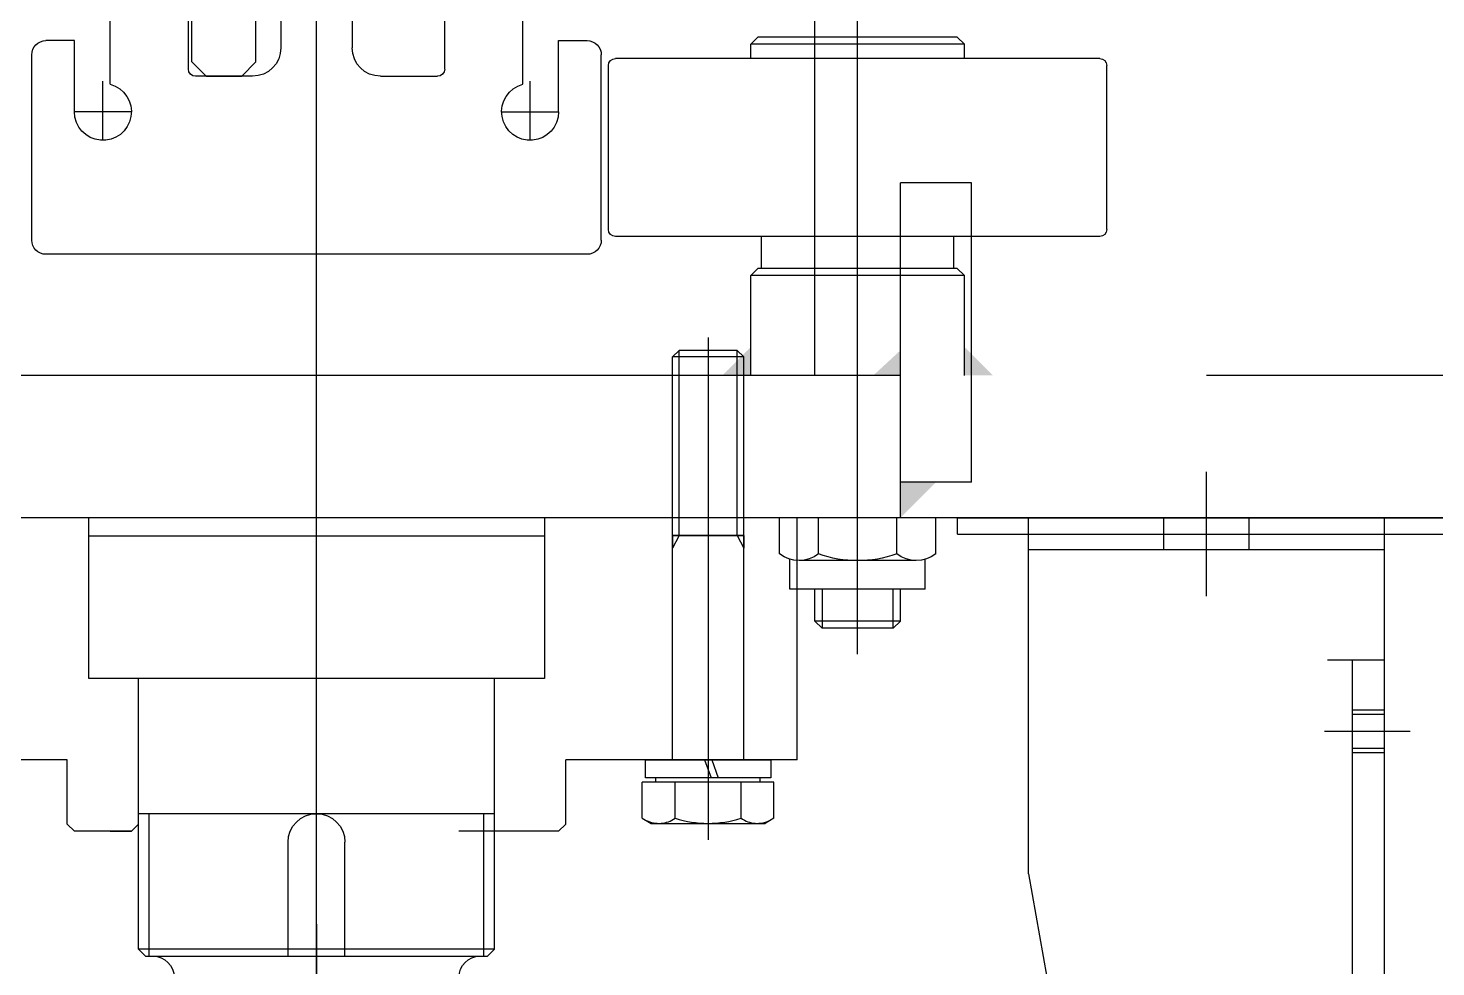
# Model space of a CAD drawing. Header units: millimetres. Extents: x 5349504 to 6791112, y -2212455 to -2153443.
# Drawn here: x 6345096.9 to 6345294.6, y -2190263.7 to -2190131.9 of the extents above; entities that cross this region are included whole.
import ezdxf

# ---------------------------------------------------------------- set-up
doc = ezdxf.new("R2010")
doc.units = ezdxf.units.MM
doc.header["$LTSCALE"] = 400
doc.linetypes.add('PHANTOM', pattern=[63.5, 31.75, -6.35, 6.35, -6.35, 6.35, -6.35])
doc.layers.get('0').update_dxf_attribs({"lineweight": 9})
doc.layers.add('EQUIP', color=8, linetype='Continuous')
doc.layers.add('GRND', color=8, linetype='Continuous')

# ---------------------------------------------------------------- blocks, each defined once
blk = doc.blocks.new('A$C3E371383')
at = {"layer": 'EQUIP'}
for p, q in [((2, 244.06), (78, 244.06)), ((2, 244.06), (78, 244.06)), ((0, 242.06), (0, 216.06)), ((0, 242.06), (0, 216.06)), ((80, 242.06), (80, 216.06)), ((80, 242.06), (80, 216.06)), ((10, 228.06), (10, 219.77)), ((70, 228.06), (70, 219.77)), ((6, 224.06), (6, 214.06)), ((14, 224.06), (6, 224.06)), ((66, 224.06), (74, 224.06)), ((74, 224.06), (74, 214.06)), ((11, 220.19), (11, 208.06)), ((69, 220.19), (69, 208.06)), ((11, 219.17), (11, 208.06)), ((22, 218.06), (22, 207.56)), ((22, 218.06), (22, 207.56)), ((31, 219.06), (23, 219.06)), ((31, 219.06), (23, 219.06)), ((49, 219.06), (57, 219.06)), ((49, 219.06), (57, 219.06)), ((58, 218.06), (58, 207.56)), ((58, 218.06), (58, 207.56)), ((58, 218.06), (58, 207.56)), ((69, 219.17), (69, 208.06)), ((5, 214.06), (2, 214.06)), ((5.2, 214.06), (2, 214.06)), ((5, 214.06), (2, 214.06)), ((6, 214.06), (2, 214.06)), ((35, 215.06), (35, 33.06)), ((35, 215.06), (35, 33.06)), ((45, 215.06), (45, 33.06)), ((45, 215.06), (45, 33.06)), ((74, 214.06), (78, 214.06)), ((75, 214.06), (78, 214.06)), ((21.5, 207.06), (12, 207.06)), ((58.5, 207.06), (68, 207.06)), ((11, 27.94), (11, 46.06)), ((21.5, 47.06), (12, 47.06)), ((22, 30.06), (22, 46.56)), ((58, 30.06), (58, 46.56)), ((58, 30.06), (58, 46.56)), ((58.5, 47.06), (68, 47.06)), ((69, 27.94), (69, 46.06)), ((22, 30.06), (22, 43.56)), ((58, 30.06), (58, 43.56)), ((11, 28.96), (11, 40.06)), ((69, 28.96), (69, 40.06)), ((6, 34.06), (2, 34.06)), ((6, 24.06), (6, 34.06)), ((74, 34.06), (78, 34.06)), ((74, 24.06), (74, 34.06)), ((0, 6.06), (0, 32.06)), ((0, 6.06), (0, 32.06)), ((80, 6.06), (80, 32.06)), ((80, 6.06), (80, 32.06)), ((10, 20.06), (10, 28.36)), ((31, 29.06), (23, 29.06)), ((31, 29.06), (23, 29.06)), ((49, 29.06), (57, 29.06)), ((49, 29.06), (57, 29.06)), ((70, 20.06), (70, 28.36)), ((14, 24.06), (6, 24.06)), ((66, 24.06), (74, 24.06)), ((2, 4.06), (78, 4.06)), ((2, 4.06), (78, 4.06))]:
    blk.add_line(p, q, dxfattribs=at)
for centre, radius, start, end in [((2, 242.06), 2, 90, 180), ((2, 242.06), 2, 90, 180), ((78, 242.06), 2, 0, 90), ((78, 242.06), 2, 0, 90), ((10, 224.06), 4, 284.4775, 180), ((70, 224.06), 4, 0, 255.5225), ((23, 218.06), 1, 90, 180), ((23, 218.06), 1, 90, 180), ((31, 215.06), 4, 0, 90), ((31, 215.06), 4, 0, 90), ((49, 215.06), 4, 90, 180), ((49, 215.06), 4, 90, 180), ((57, 218.06), 1, 0, 90), ((57, 218.06), 1, 0, 90), ((57, 218.06), 1, 0, 90), ((57, 218.06), 1, 0, 90), ((2, 216.06), 2, 180, 270), ((2, 216.06), 2, 180, 270), ((78, 216.06), 2, 270, 0), ((78, 216.06), 2, 270, 0), ((78, 216.06), 2, 270, 0), ((78, 216.06), 2, 270, 0), ((12, 208.06), 1, 180, 270), ((68, 208.06), 1, 270, 0), ((21.5, 207.56), 0.5, 270, 0), ((21.5, 207.56), 0.5, 270, 0), ((58.5, 207.56), 0.5, 180, 270), ((58.5, 207.56), 0.5, 180, 270), ((58.5, 207.56), 0.5, 180, 270), ((12, 46.06), 1, 90, 180), ((21.5, 46.56), 0.5, 0, 90), ((58.5, 46.56), 0.5, 90, 180), ((68, 46.06), 1, 0, 90), ((2, 32.06), 2, 90, 180), ((2, 32.06), 2, 90, 180), ((78, 32.06), 2, 0, 90), ((78, 32.06), 2, 0, 90), ((31, 33.06), 4, 270, 0), ((31, 33.06), 4, 270, 0), ((49, 33.06), 4, 180, 270), ((49, 33.06), 4, 180, 270), ((23, 30.06), 1, 180, 270), ((23, 30.06), 1, 180, 270), ((57, 30.06), 1, 270, 0), ((57, 30.06), 1, 270, 0), ((10, 24.06), 4, 180, 75.5225), ((70, 24.06), 4, 104.4775, 0), ((2, 6.06), 2, 180, 270), ((2, 6.06), 2, 180, 270), ((78, 6.06), 2, 270, 0), ((78, 6.06), 2, 270, 0)]:
    blk.add_arc(centre, radius, start, end, dxfattribs=at)
blk = doc.blocks.new('A$C02632C7B')
at = {"layer": 'EQUIP', "color": 7, "linetype": 'Continuous', "extrusion": (0, 0, -1), "xscale": -1, "zscale": -1}
blk.add_blockref('A$C3E371383', (-140, 65.57), dxfattribs=at)
blk = doc.blocks.new('A$C5CA50DE0')
at = {"layer": 'EQUIP'}
for p, q in [((32.5, 55), (32.5, 0)), ((52.5, 43.5), (12.5, 43.5)), ((52.5, 11.5), (12.5, 11.5))]:
    blk.add_line(p, q, dxfattribs=at)
blk.add_lwpolyline([(65, 47.5), (65, 42.5), (57.5, 42.5), (57.5, 9.5), (56.96, 7.5), (8.04, 7.5), (7.5, 9.5), (7.5, 42.5), (0, 42.5), (0, 47.5)], close=True, dxfattribs=at)
blk.add_lwpolyline([(11.79, 7.5), (12.5, 11.5), (12.5, 43.5), (11.79, 47.5, -0.002444)], format="xyb", dxfattribs=at)
blk.add_lwpolyline([(53.21, 47.5), (52.5, 43.5), (52.5, 11.5), (53.21, 7.5)], dxfattribs=at)
blk = doc.blocks.new('A$C21BF3C04')
at = {"layer": 'EQUIP'}
for p, q in [((25, 65), (25, 0)), ((45, 54.5), (5, 54.5)), ((45, 10.5), (5, 10.5))]:
    blk.add_line(p, q, dxfattribs=at)
blk.add_lwpolyline([(50, 57.5), (50, 10.5), (49.2, 7.5), (0.8, 7.5), (0, 10.5), (0, 57.5)], close=True, dxfattribs=at)
blk.add_lwpolyline([(4.47, 7.5), (5, 10.5), (5, 54.5), (4.47, 57.5, 47)], format="xyb", dxfattribs=at)
blk.add_lwpolyline([(45.53, 57.5), (45, 54.5), (45, 10.5), (45.53, 7.5)], dxfattribs=at)
blk = doc.blocks.new('A$C75BE7ED2')
at = {"layer": 'EQUIP', "ltscale": 0.5}
h = blk.add_hatch(dxfattribs=at)
h.set_pattern_fill('ANSI32', color=256, scale=0.3)
h.set_pattern_definition([(45, (4479.571, 3938.552), (-2.0205576, 2.0205576), []), (45, (4480.918, 3938.552), (-2.0205576, 2.0205576), [])])
h.paths.add_polyline_path([(17.5, 54.5), (16.97, 57.5), (13.3, 57.5), (12.5, 54.5), (12.5, 7.5), (16.97, 7.5), (17.5, 10.5)])
h.paths.add_polyline_path([(62.5, 54.5), (61.7, 57.5), (58.03, 57.5), (57.5, 54.5), (57.5, 10.5), (58.03, 7.5), (62.5, 7.5)])
h.paths.add_polyline_path([(57.5, 112.5), (57.5, 82.5), (58.21, 78.5), (61.96, 78.5), (62.5, 80.5), (62.5, 112.5)])
h.paths.add_polyline_path([(70, 117.5), (58.03, 117.5), (57.5, 114.5), (57.5, 113.5), (62.5, 113.5), (62.5, 113.5), (70, 113.5)])
h.paths.add_polyline_path([(62.5, 113.5), (57.5, 113.5), (57.5, 112.5), (62.5, 112.5)])
h.paths.add_polyline_path([(16.97, 117.5), (5, 117.5), (5, 113.5), (12.5, 113.5), (17.5, 113.5), (17.5, 114.5)])
h.paths.add_polyline_path([(17.5, 113.5), (12.5, 113.5), (12.5, 112.5), (12.5, 112.5), (17.5, 112.5)])
h.paths.add_polyline_path([(17.5, 112.5), (12.5, 112.5), (12.5, 80.5), (13.04, 78.5), (16.79, 78.5), (17.5, 82.5)])
at = {"layer": 'EQUIP'}
for p, q in [((37.5, 122.5), (37.5, 2.5)), ((0, 117.5), (37.5, 117.5)), ((0, 7.5), (0, 117.5)), ((4.5, 117.5), (4.5, 113.5)), ((37.5, 117.5), (75, 117.5)), ((70.5, 113.5), (70.5, 117.5)), ((75, 7.5), (75, 117.5)), ((4.5, 113.5), (37.5, 113.5)), ((11.5, 113.5), (12.5, 112.5)), ((37.5, 113.5), (70.5, 113.5)), ((62.5, 112.5), (63.5, 113.5)), ((12.5, 112.5), (37.5, 112.5)), ((37.5, 112.5), (62.5, 112.5)), ((0, 7.5), (37.5, 7.5)), ((37.5, 7.5), (75, 7.5))]:
    blk.add_line(p, q, dxfattribs=at)
at = {"layer": 'EQUIP', "color": 5, "ltscale": 0.3}
for p, q in [((12.5, 112.5), (12.5, 7.5)), ((62.5, 7.5), (62.5, 112.5))]:
    blk.add_line(p, q, dxfattribs=at)
at = {"layer": 'EQUIP'}
blk.add_blockref('A$C5CA50DE0', (5, 71), dxfattribs=at)
at = {"layer": 'EQUIP', "rotation": 180}
blk.add_blockref('A$C21BF3C04', (62.5, 65), dxfattribs=at)
blk = doc.blocks.new('HEX BOLT_M10x1.5px65L_s')
at = {"color": 1, "linetype": 'PHANTOM', "ltscale": 0.05}
blk.add_line((0, 59.3), (0, -11.21), dxfattribs=at)
at = {"layer": 'EQUIP', "color": 8, "linetype": 'PHANTOM'}
for p, q in [((-5, 56.58), (-4.08, 57.5)), ((-4.08, 31.5), (-4.08, 57.5)), ((4.08, 57.5), (-4.08, 57.5)), ((4.08, 31.5), (4.08, 57.5)), ((4.08, 57.5), (5, 56.58)), ((-5, 0), (-5, 56.58)), ((5, 56.58), (-5, 56.58)), ((5, 0), (5, 56.58)), ((5, 31.5), (-5, 31.5)), ((-5, 31.5), (5, 31.5)), ((-4.08, 31.5), (-5, 29.76)), ((-5, 31.5), (-5, 29.76)), ((4.08, 31.5), (5, 29.76)), ((5, 31.5), (5, 29.76)), ((-0.5, 0), (0.41, -2.5)), ((0.5, 0), (1.41, -2.5)), ((-7.32, -3.1), (-9.24, -3.1)), ((-9.24, -8.18), (-9.24, -3.1)), ((-7.32, -3.1), (-7.32, -2.5)), ((7.31, -3.1), (-7.32, -3.1)), ((-4.62, -8.18), (-4.62, -3.1)), ((4.62, -8.18), (4.62, -3.1)), ((7.31, -3.1), (7.31, -2.5)), ((9.24, -3.1), (7.31, -3.1)), ((9.24, -8.18), (9.24, -3.1)), ((-9.24, -8.18), (-8, -8.9)), ((-8, -8.9), (8, -8.9)), ((9.24, -8.18), (8, -8.9))]:
    blk.add_line(p, q, dxfattribs=at)
blk.add_lwpolyline([(-8.8, 0), (8.8, 0), (8.8, -2.5), (-8.8, -2.5)], close=True, dxfattribs=at)
for centre, radius, start, end in [((-6.93, -4.82), 4.08, 244.4469, 304.4469), ((0, 6.37), 15.27, 252.3875, 287.6125), ((6.93, -4.82), 4.08, 235.5531, 295.5531)]:
    blk.add_arc(centre, radius, start, end, dxfattribs=at)
blk = doc.blocks.new('A$C002E1436')
for p, q in [((398.85, 230), (401.15, 230)), ((398.85, -20), (398.85, 230)), ((401.15, -20.3), (401.15, 230)), ((318.85, -20), (398.85, -20)), ((318.85, -22.3), (318.85, -20)), ((318.85, -22.3), (399.15, -22.3))]:
    blk.add_line(p, q)
blk.add_arc((399.15, -20.3), 2, 270, 0)
blk = doc.blocks.new('BL-EQ-SECT_1_20230313')
at = {"layer": 'EQUIP'}
for p, q in [((24682.74, 8478.04), (24682.74, 11555.25)), ((24691.24, 11039.6), (24691.24, 11225.6)), ((24700.24, 11039.6), (24700.24, 11225.6)), ((24612.74, 10995.59), (24612.74, 11222.11)), ((24606.74, 10956.46), (24606.74, 11051.39)), ((24591.74, 11042.08), (24592.74, 11043.08)), ((24620.74, 11043.08), (24621.74, 11042.08)), ((24591.74, 11040.08), (24591.74, 11042.08)), ((24591.74, 11042.08), (24621.74, 11042.08)), ((24621.74, 11040.08), (24621.74, 11042.08)), ((24693.24, 11037.6), (24691.24, 11039.6)), ((24698.24, 11037.6), (24700.24, 11039.6)), ((24698.24, 11037.6), (24693.24, 11037.6)), ((24590.74, 11022.6), (24600.74, 11022.6)), ((24590.74, 10980.59), (24590.74, 11022.6)), ((24600.74, 10975.59), (24600.74, 11022.6)), ((24593.24, 11010.59), (24593.24, 11015.08)), ((24620.24, 11010.59), (24620.24, 11015.08)), ((24591.74, 11009.59), (24592.74, 11010.59)), ((24592.74, 11010.59), (24620.74, 11010.59)), ((24621.74, 11009.59), (24620.74, 11010.59)), ((24591.74, 10995.59), (24591.74, 11009.59)), ((24591.74, 11009.59), (24621.74, 11009.59)), ((24621.74, 10995.59), (24621.74, 11009.59)), ((24512.74, 10995.59), (24557.74, 10995.59)), ((24600.74, 10995.59), (24792.74, 10995.59)), ((24557.74, 10964.61), (24557.74, 10982.03)), ((24590.74, 10980.59), (24600.74, 10980.59)), ((24512.74, 10975.59), (24807.74, 10975.59)), ((24532.74, 10715.59), (24532.74, 10975.59)), ((24551.74, 10971.09), (24551.74, 10975.59)), ((24563.74, 10971.09), (24563.74, 10975.59)), ((24582.74, 10925.59), (24582.74, 10975.59)), ((24595.77, 10970.52), (24595.77, 10975.59)), ((24601.25, 10970.52), (24601.25, 10975.59)), ((24612.22, 10970.52), (24612.22, 10975.59)), ((24615.24, 10941.59), (24615.24, 10975.59)), ((24617.71, 10970.52), (24617.71, 10975.59)), ((24714.74, 10953.04), (24714.74, 10975.59)), ((24532.74, 10971.09), (24582.74, 10971.09)), ((24597.24, 10965.58), (24597.24, 10969.76)), ((24598.51, 10969.58), (24614.97, 10969.58)), ((24616.24, 10965.58), (24616.24, 10969.76)), ((24597.24, 10965.58), (24616.24, 10965.58)), ((24600.74, 10961.08), (24600.74, 10965.58)), ((24601.74, 10960.08), (24601.74, 10965.58)), ((24611.67, 10960.08), (24611.67, 10965.58)), ((24612.74, 10961.08), (24612.74, 10965.58)), ((24600.74, 10961.08), (24601.74, 10960.08)), ((24600.74, 10961.08), (24612.74, 10961.08)), ((24612.74, 10961.08), (24611.74, 10960.08)), ((24601.74, 10960.08), (24611.74, 10960.08)), ((24532.74, 10955.59), (24540.74, 10955.59)), ((24537.24, 10715.59), (24537.24, 10955.59)), ((24714.74, 10956.04), (24714.74, 10956.04)), ((24657.74, 10915.04), (24657.74, 10953.04)), ((24707.74, 10915.04), (24707.74, 10953.04)), ((24532.74, 10948.59), (24537.24, 10948.59)), ((24532.74, 10947.99), (24537.24, 10947.99)), ((24529.12, 10945.59), (24541.16, 10945.59)), ((24532.74, 10943.19), (24537.24, 10943.19)), ((24532.74, 10942.59), (24537.24, 10942.59)), ((24615.24, 10941.59), (24647.74, 10941.59)), ((24647.74, 10932.59), (24647.74, 10941.59)), ((24717.74, 10941.59), (24750.24, 10941.59)), ((24717.74, 10932.59), (24717.74, 10941.59)), ((24657.74, 10934.04), (24707.74, 10934.04)), ((24659.24, 10914.04), (24659.24, 10934.04)), ((24706.24, 10914.04), (24706.24, 10934.04)), ((24647.74, 10932.59), (24648.74, 10931.59)), ((24648.74, 10931.59), (24662.74, 10931.59)), ((24653.74, 10931.59), (24656.74, 10931.59)), ((24707.74, 10932.59), (24708.74, 10931.59)), ((24711.74, 10931.59), (24708.74, 10931.59)), ((24708.74, 10931.59), (24716.74, 10931.59)), ((24717.74, 10932.59), (24716.74, 10931.59)), ((24678.74, 10914.04), (24678.74, 10930.04)), ((24686.74, 10914.04), (24686.74, 10930.04)), ((24582.74, 10925.59), (24552.74, 10755.59)), ((24657.74, 10915.04), (24658.74, 10914.04)), ((24657.74, 10915.04), (24707.74, 10915.04)), ((24706.74, 10914.04), (24658.74, 10914.04)), ((24706.74, 10914.04), (24707.74, 10915.04))]:
    blk.add_line(p, q, dxfattribs=at)
at = {"layer": 'EQUIP', "extrusion": (-1e-16, -1, 0)}
for p, q in [((24592.74, 11043.08), (24620.74, 11043.08)), ((24571.74, 11016.08), (24571.74, 11039.08)), ((24572.74, 11040.08), (24640.74, 11040.08)), ((24641.74, 11016.08), (24641.74, 11039.08)), ((24572.74, 11015.08), (24640.74, 11015.08))]:
    blk.add_line(p, q, dxfattribs=at)
at = {"layer": 'EQUIP'}
for points in [[(24650.74, 10975.59), (24650.74, 10953.04), (24714.74, 10953.04)], [(24714.74, 10973.04), (24650.74, 10973.04)]]:
    blk.add_lwpolyline(points, dxfattribs=at)
for centre, radius, start, end in [((24572.74, 11039.08), 1, 90, 180), ((24640.74, 11039.08), 1, 0, 90), ((24572.74, 11016.08), 1, 180, 270), ((24640.74, 11016.08), 1, 270, 0), ((24598.51, 10974.06), 4.48, 232.2366, 307.7634), ((24606.74, 10986.08), 16.51, 250.5914, 289.4085), ((24614.97, 10974.06), 4.48, 232.2366, 307.7634), ((24682.74, 10930.04), 4, 0, 180), ((24659.74, 10911.04), 3, 0, 90), ((24705.74, 10911.04), 3, 90, 180)]:
    blk.add_arc(centre, radius, start, end, dxfattribs=at)
for points in [[(24587.74, 10995.59), (24591.74, 10995.59), (24591.74, 10999.59)], [(24604.52, 10995.59), (24600.74, 10999.09), (24600.74, 10995.59)], [(24625.74, 10995.59), (24621.74, 10995.59), (24621.74, 10999.59)], [(24600.74, 10975.59), (24595.74, 10980.59), (24600.74, 10980.59)]]:
    blk.add_solid(points, dxfattribs=at)
for name, p in [('A$C02632C7B', (24502.74, 10942.96)), ('A$C3E371383', (24642.74, 11008.53))]:
    blk.add_blockref(name, p, dxfattribs=at)
at = {"layer": 'EQUIP', "xscale": -1}
for name, p in [('A$C002E1436', (24911.58, 10995.59)), ('HEX BOLT_M10x1.5px65L_s', (24627.74, 10941.59))]:
    blk.add_blockref(name, p, dxfattribs=at)
at = {"layer": 'EQUIP', "ltscale": 0.5, "xscale": -1}
blk.add_blockref('A$C75BE7ED2', (24720.24, 10792.54), dxfattribs=at)

msp = doc.modelspace()

# ---------------------------------------------------------------- block references
at = {"layer": 'GRND', "xscale": -1}
msp.add_blockref('BL-EQ-SECT_1_20230313', (6369820.12, -2201176.2), dxfattribs=at)

doc.saveas('drawing.dxf')
